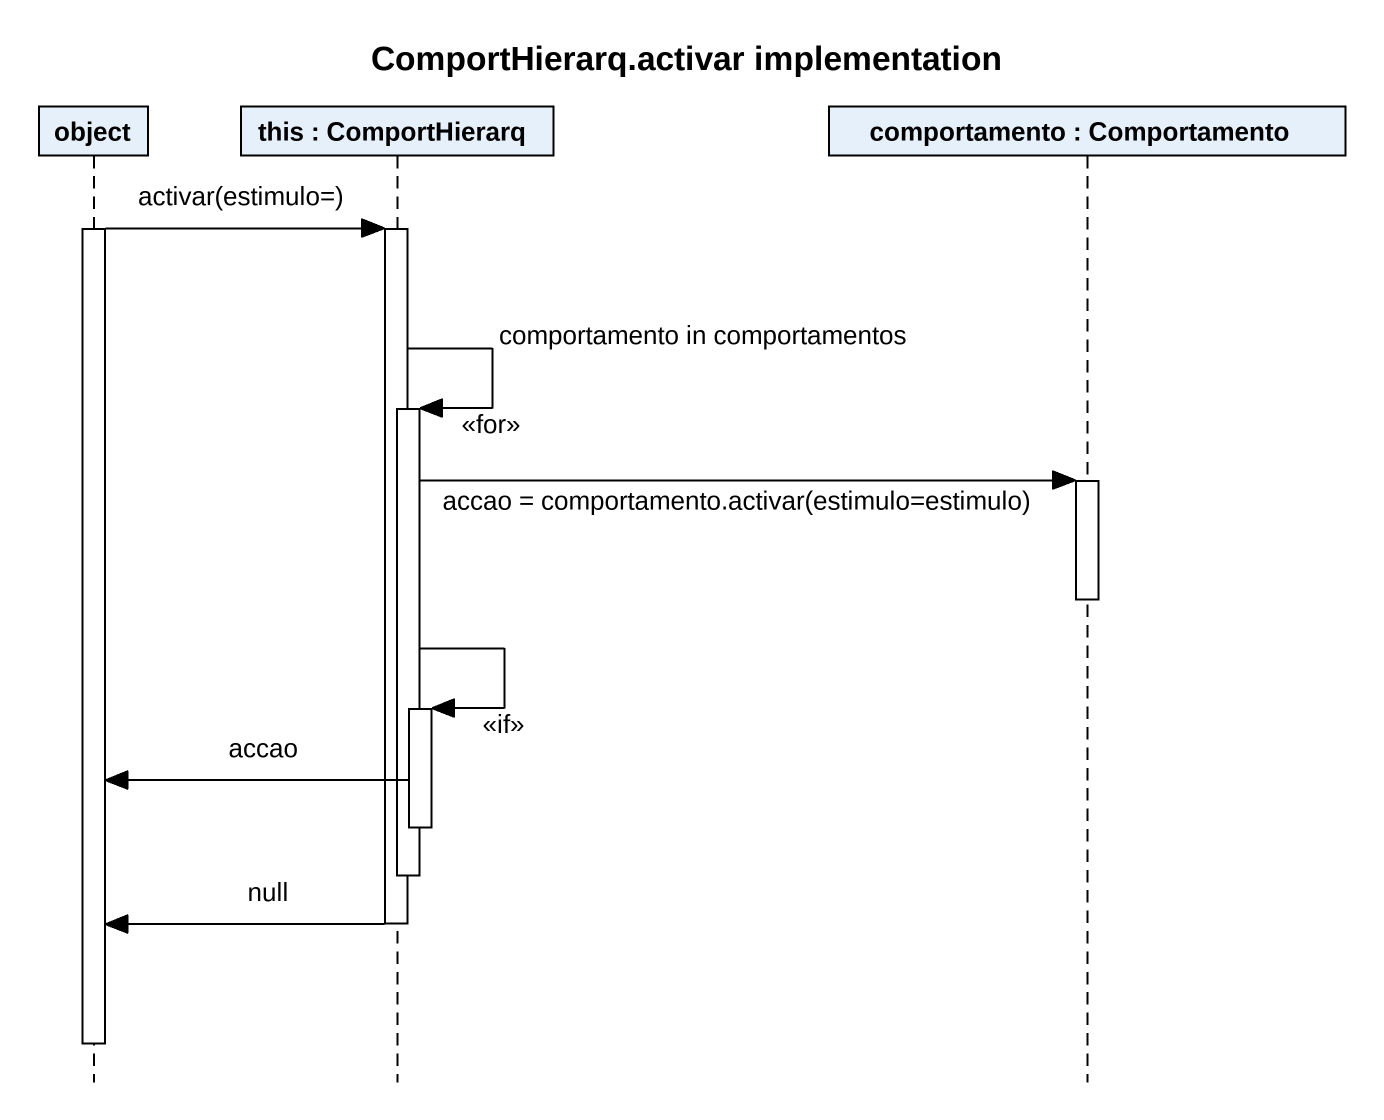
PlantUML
@startuml
title ComportHierarq.activar implementation
hide footbox
participant "object" as object_
participant "this : ComportHierarq" as this
participant "comportamento : Comportamento" as comportamento

activate object_
object_ -> this : activar(estimulo=)
activate this
this -> this : <<for>>\ncomportamento in comportamentos
activate this
this -> comportamento : accao = comportamento.activar(estimulo=estimulo)
activate comportamento
deactivate comportamento
this -> this : <<if>>
activate this
this -> object_ : accao
deactivate this
deactivate this
this -> object_ : null
deactivate this
deactivate object_
@enduml
